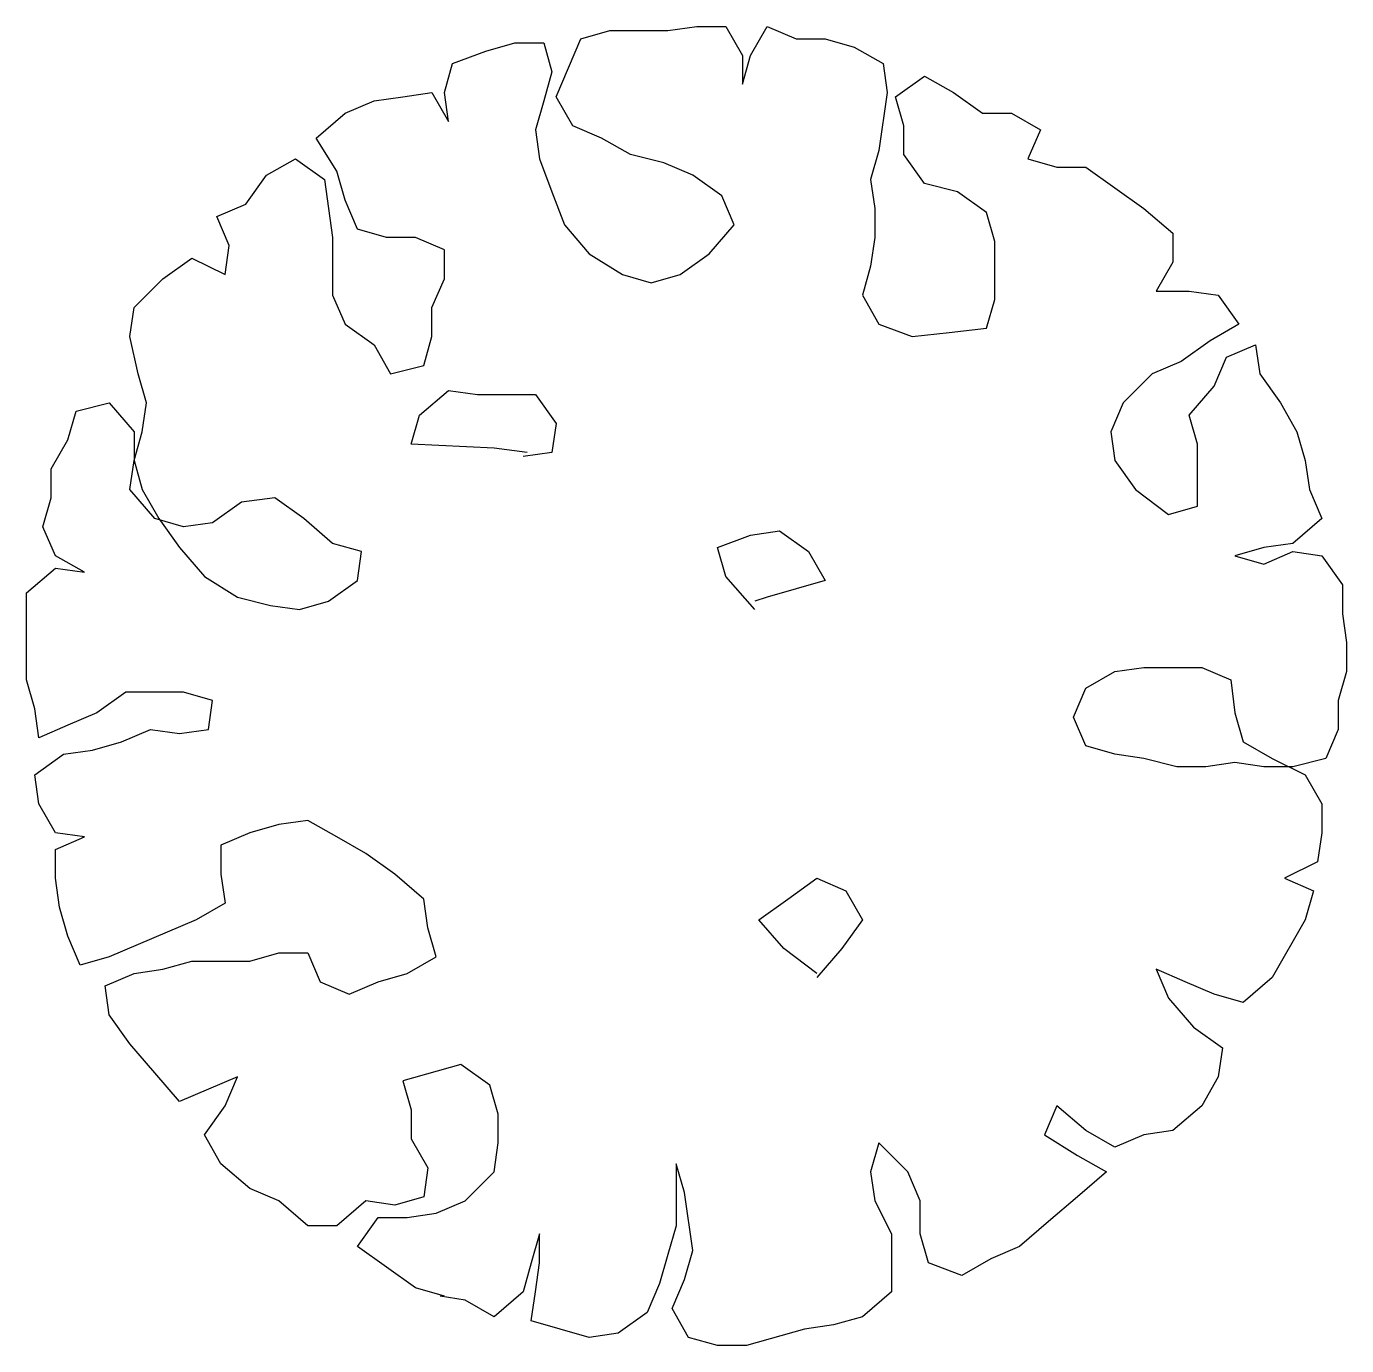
# Model space of a CAD drawing. Header units: millimetres. Extents: x 577 to 2337, y 236 to 943.
# Drawn here: x 821.262 to 822.804, y 690.319 to 691.859 of the extents above; entities that cross this region are included whole.
import ezdxf

# ---------------------------------------------------------------- set-up
doc = ezdxf.new("R2010")
doc.units = ezdxf.units.MM
doc.header["$LTSCALE"] = 0.01
doc.layers.add('06-Furn', color=4, linetype='Continuous')

# ---------------------------------------------------------------- blocks, each defined once
blk = doc.blocks.new('fg')
at = {"layer": '06-Furn', "color": 94}
for p, q in [((976.281, 637.5342), (976.6644, 637.6437)), ((976.6644, 637.6437), (976.8561, 637.6437)), ((976.8561, 637.6437), (977.0478, 637.589)), ((977.0478, 637.589), (977.1573, 637.3974)), ((977.3216, 637.4248), (977.5133, 637.5616)), ((977.5133, 637.5616), (977.705, 637.589)), ((977.705, 637.589), (978.0884, 637.4795)), ((975.8976, 637.4521), (976.0893, 637.5069)), ((976.0893, 637.5069), (976.281, 637.5342)), ((978.0884, 637.4795), (978.061, 637.2879)), ((975.7059, 637.2879), (975.8976, 637.4521)), ((977.1573, 637.3974), (977.0752, 637.2058)), ((977.2395, 637.2332), (977.3216, 637.4248)), ((978.1432, 637.2879), (978.3349, 637.4521)), ((978.3349, 637.4521), (978.5266, 637.3427)), ((975.7059, 636.9048), (975.7059, 637.2879)), ((978.061, 637.2879), (978.0337, 637.0964)), ((978.0884, 637.0964), (978.1432, 637.2879)), ((978.5266, 637.3427), (978.6909, 637.3153)), ((978.6635, 637.3153), (978.8552, 637.2606)), ((977.0752, 637.2058), (977.0204, 637.0143)), ((977.1847, 637.0416), (977.2395, 637.2332)), ((978.8552, 637.2606), (979.0469, 637.1237)), ((975.0487, 637.069), (975.2404, 637.1785)), ((975.2404, 637.1785), (975.4594, 637.0964)), ((979.0469, 637.1237), (979.2386, 636.9869)), ((974.857, 636.9869), (975.0487, 637.069)), ((975.4594, 637.0964), (975.5142, 636.9048)), ((977.1299, 636.8501), (977.1847, 637.0416)), ((978.0337, 637.0964), (978.0337, 636.9048)), ((978.0337, 636.9048), (978.0884, 637.0964)), ((974.6653, 636.8227), (974.857, 636.9869)), ((977.0204, 637.0143), (977.0752, 636.6311)), ((979.2386, 636.9869), (979.1017, 636.7953)), ((975.5142, 636.9048), (975.5142, 636.6859)), ((975.8154, 636.6859), (975.7059, 636.9048)), ((977.1299, 636.4396), (977.1299, 636.8501)), ((979.1838, 636.6859), (979.3755, 636.8501)), ((979.3755, 636.8501), (979.5672, 636.8501)), ((979.5672, 636.8501), (979.7589, 636.6859)), ((974.4736, 636.6585), (974.6653, 636.8227)), ((978.7183, 636.768), (978.5266, 636.6859)), ((978.91, 636.7953), (978.7183, 636.768)), ((979.1017, 636.7953), (978.91, 636.7953)), ((975.5142, 636.6859), (975.5964, 636.4943)), ((975.8428, 636.4943), (975.8154, 636.6859)), ((978.5266, 636.6859), (978.3349, 636.4943)), ((978.8005, 636.6585), (978.9921, 636.7132)), ((978.9921, 636.7132), (979.1838, 636.6859)), ((979.7589, 636.6859), (979.9506, 636.6038)), ((974.2819, 636.4943), (974.4736, 636.6585)), ((977.0752, 636.6311), (977.1299, 636.4396)), ((978.7731, 636.4669), (978.8005, 636.6585)), ((979.9506, 636.6038), (980.1423, 636.4396)), ((974.4736, 636.3848), (974.2819, 636.4943)), ((975.5964, 636.4943), (975.7881, 636.3027)), ((975.7881, 636.3027), (975.8428, 636.4943)), ((978.3349, 636.4943), (978.3075, 636.3027)), ((978.8826, 636.2754), (978.7731, 636.4669)), ((980.1423, 636.4396), (980.2519, 636.248)), ((974.0354, 636.248), (974.2271, 636.3301)), ((974.2271, 636.3301), (974.4188, 636.2206)), ((974.6926, 636.248), (974.4736, 636.3848)), ((973.8437, 636.2206), (974.0354, 636.248)), ((974.6105, 636.0564), (974.6926, 636.248)), ((978.3075, 636.3027), (978.3075, 636.1112)), ((978.8826, 636.0838), (978.8826, 636.2754)), ((980.2519, 636.248), (980.1149, 636.0564)), ((973.652, 636.0564), (973.8437, 636.2206)), ((974.4188, 636.2206), (974.6105, 636.0564)), ((978.3075, 636.1112), (978.3623, 635.9196)), ((978.9374, 635.8922), (978.8826, 636.0838)), ((973.5425, 635.8649), (973.652, 636.0564)), ((980.1149, 636.0564), (980.0328, 635.8649)), ((980.0328, 635.8649), (980.4162, 636.0291)), ((980.4162, 636.0291), (980.5805, 635.8375)), ((978.3623, 635.9196), (978.554, 635.7828)), ((978.554, 635.7828), (978.9374, 635.8922)), ((973.5151, 635.6733), (973.5425, 635.8649)), ((980.5805, 635.8375), (980.7448, 635.6459)), ((973.7068, 635.5365), (973.5151, 635.6733)), ((980.7448, 635.6459), (980.8817, 635.4544)), ((973.8711, 635.3449), (973.7068, 635.5365)), ((980.8817, 635.4544), (980.9091, 635.2628)), ((973.1865, 635.2081), (973.3782, 635.3723)), ((973.3782, 635.3723), (973.5698, 635.3175)), ((973.5698, 635.3175), (973.7615, 635.2354)), ((973.9532, 635.1533), (973.8711, 635.3449)), ((979.2934, 635.3175), (979.1017, 635.2354)), ((979.4851, 635.2354), (979.2934, 635.3175)), ((972.9674, 634.8249), (973.1865, 635.2081)), ((973.7615, 635.2354), (973.9532, 635.1533)), ((976.0345, 635.0165), (976.1988, 635.2081)), ((979.1017, 635.2354), (978.91, 635.1807)), ((979.5672, 635.0439), (979.4851, 635.2354)), ((980.9091, 635.2628), (980.7174, 635.1807)), ((976.1988, 635.1807), (976.4179, 635.0165)), ((978.91, 635.1807), (978.7183, 635.0712)), ((980.5257, 635.1533), (980.334, 635.0986)), ((980.7174, 635.1807), (980.5257, 635.1533)), ((980.8817, 635.0712), (981.0734, 635.126)), ((981.0734, 635.126), (981.1556, 634.9344)), ((975.8976, 634.8249), (976.0345, 635.0165)), ((976.4179, 635.0165), (976.5822, 634.8249)), ((978.7183, 635.0712), (978.7731, 634.8796)), ((979.7589, 635.0439), (979.5672, 635.0439)), ((979.9506, 635.0986), (979.7589, 635.0439)), ((980.334, 635.0986), (979.9506, 635.0986)), ((980.69, 634.9891), (980.8817, 635.0712)), ((980.4983, 634.907), (980.69, 634.9891)), ((981.1556, 634.9344), (981.2104, 634.7428)), ((978.7731, 634.8796), (978.8005, 634.6881)), ((980.3066, 634.8249), (980.4983, 634.907)), ((972.9126, 634.6333), (972.9674, 634.8249)), ((976.0071, 634.6333), (975.8976, 634.8249)), ((976.5822, 634.8249), (976.3905, 634.6881)), ((980.1149, 634.7154), (980.3066, 634.8249)), ((976.3905, 634.6881), (976.1988, 634.5512)), ((978.8005, 634.6881), (978.9921, 634.5239)), ((980.1423, 634.5239), (980.1149, 634.7154)), ((981.2104, 634.7428), (981.2377, 634.5512)), ((973.1043, 634.5512), (972.9126, 634.6333)), ((976.1988, 634.5512), (976.0071, 634.6333)), ((972.8852, 634.4418), (973.1043, 634.5512)), ((978.9921, 634.5239), (979.1838, 634.387)), ((980.1423, 634.3323), (980.1423, 634.5239)), ((981.2377, 634.5512), (981.2377, 634.3597)), ((972.8578, 634.2502), (972.8852, 634.4418)), ((979.1838, 634.387), (979.3755, 634.2776)), ((979.9506, 634.2502), (980.1423, 634.3323)), ((981.2377, 634.3597), (981.046, 634.2776)), ((972.8578, 634.0586), (972.8578, 634.2502)), ((979.3755, 634.2776), (979.5672, 634.1681)), ((979.7589, 634.1955), (979.9506, 634.2502)), ((981.046, 634.2776), (981.2377, 634.2502)), ((981.2377, 634.2502), (981.3473, 634.0586)), ((979.5672, 634.1681), (979.7589, 634.1955)), ((972.9674, 633.8671), (972.8578, 634.0586)), ((981.3473, 634.0586), (981.3747, 633.8671)), ((972.8304, 633.7576), (973.0495, 633.8123)), ((973.1865, 633.7576), (972.9674, 633.8671)), ((973.0495, 633.8123), (973.2412, 633.8123)), ((973.2412, 633.8123), (973.4329, 633.785)), ((973.4329, 633.785), (973.6246, 633.8123)), ((973.6246, 633.8123), (973.8163, 633.8123)), ((973.8163, 633.8123), (974.0354, 633.7576)), ((981.3747, 633.8671), (981.183, 633.7302)), ((972.7483, 633.566), (972.8304, 633.7576)), ((973.3782, 633.6481), (973.1865, 633.7576)), ((974.0354, 633.7576), (974.2271, 633.7302)), ((974.2271, 633.7302), (974.4188, 633.6755)), ((981.183, 633.7302), (980.9913, 633.7029)), ((973.4329, 633.4566), (973.3782, 633.6481)), ((974.4188, 633.6755), (974.501, 633.4839)), ((980.7996, 633.6481), (980.6079, 633.566)), ((980.9913, 633.7029), (980.7996, 633.6481)), ((981.1556, 633.5387), (981.3473, 633.6208)), ((981.3473, 633.6208), (981.3747, 633.4292)), ((972.7483, 633.3745), (972.7483, 633.566)), ((980.2245, 633.566), (980.1971, 633.3745)), ((980.4162, 633.5934), (980.2245, 633.566)), ((980.6079, 633.566), (980.4162, 633.5934)), ((980.9639, 633.4566), (981.1556, 633.5387)), ((973.4603, 633.2376), (973.4329, 633.4566)), ((974.501, 633.4839), (974.4188, 633.2924)), ((980.7722, 633.3197), (980.9639, 633.4566)), ((972.6935, 633.1829), (972.7483, 633.3745)), ((980.1971, 633.3745), (980.3888, 633.3197)), ((981.3747, 633.4292), (981.4294, 633.2376)), ((974.4188, 633.2924), (974.2271, 633.1829)), ((980.3888, 633.3197), (980.7722, 633.3197)), ((972.6935, 632.9913), (972.6935, 633.1829)), ((973.652, 633.1555), (973.4603, 633.2376)), ((974.2271, 633.1829), (974.0354, 633.1555)), ((981.4294, 633.2376), (981.4294, 632.6629)), ((974.0354, 633.1555), (973.652, 633.1555)), ((972.7209, 632.7998), (972.6935, 632.9913)), ((972.7209, 632.6082), (972.7209, 632.7998)), ((976.6096, 632.7724), (976.8013, 632.5535)), ((979.622, 632.7724), (979.4303, 632.7177)), ((979.8137, 632.745), (979.622, 632.7724)), ((980.0328, 632.6903), (979.8137, 632.745)), ((976.3358, 632.6356), (976.5275, 632.6903)), ((976.5275, 632.6903), (976.6096, 632.7177)), ((979.4303, 632.7177), (979.2386, 632.5808)), ((980.2519, 632.5535), (980.0328, 632.6903)), ((981.4294, 632.6629), (981.2377, 632.4987)), ((972.8578, 632.4166), (972.7209, 632.6082)), ((976.1441, 632.5808), (976.3358, 632.6356)), ((976.2536, 632.3893), (976.1441, 632.5808)), ((979.2386, 632.5808), (979.2112, 632.3893)), ((976.8013, 632.5535), (976.8561, 632.3619)), ((980.4162, 632.3619), (980.2519, 632.5535)), ((981.2377, 632.4987), (981.046, 632.5261)), ((981.046, 632.5261), (981.2377, 632.4166)), ((973.0495, 632.3893), (972.8578, 632.4166)), ((973.2412, 632.4714), (973.0495, 632.3893)), ((973.4329, 632.4166), (973.2412, 632.4714)), ((973.2412, 632.3619), (973.4329, 632.4166)), ((981.2377, 632.4166), (981.3199, 632.2251)), ((972.8578, 632.1703), (973.0495, 632.3345)), ((973.0495, 632.3345), (973.2412, 632.3619)), ((976.4453, 632.2524), (976.2536, 632.3893)), ((976.8561, 632.3619), (976.637, 632.2798)), ((979.2112, 632.3893), (979.4029, 632.3345)), ((979.4029, 632.3345), (979.5946, 632.1703)), ((980.5531, 632.1703), (980.4162, 632.3619)), ((976.637, 632.2798), (976.4453, 632.2524)), ((980.1971, 632.1977), (980.3888, 632.2251)), ((980.3888, 632.2251), (980.5805, 632.1703)), ((981.3199, 632.2251), (981.2651, 632.0335)), ((972.94, 631.9788), (972.8578, 632.1703)), ((973.8711, 632.143), (973.6794, 632.0882)), ((974.0902, 631.9788), (973.8711, 632.143)), ((979.5946, 632.1703), (979.7863, 632.0335)), ((980.0054, 632.0609), (980.1971, 632.1977)), ((980.6627, 631.9788), (980.5531, 632.1703)), ((980.5805, 632.1703), (980.7448, 631.9788)), ((973.6794, 632.0882), (973.6794, 631.6777)), ((979.7863, 632.0335), (980.0054, 632.0609)), ((972.9674, 631.7872), (972.94, 631.9788)), ((974.2271, 631.7872), (974.0902, 631.9788)), ((980.7174, 631.7872), (980.6627, 631.9788)), ((980.7448, 631.9788), (980.7174, 631.7872)), ((981.2651, 632.0335), (981.2651, 631.8419)), ((973.0221, 631.5956), (972.9674, 631.7872)), ((974.2545, 631.5956), (974.2271, 631.7872)), ((980.7174, 631.7872), (980.6627, 631.5956)), ((980.7174, 631.5956), (980.7174, 631.7872)), ((981.2651, 631.8419), (981.1556, 631.6504)), ((977.9241, 631.5409), (977.9515, 631.7325)), ((977.9515, 631.7325), (978.1432, 631.7598)), ((978.1158, 631.7325), (978.3349, 631.7051)), ((978.3349, 631.7051), (978.8826, 631.6777)), ((973.6794, 631.6777), (973.7342, 631.4862)), ((978.8826, 631.6777), (978.8278, 631.4862)), ((981.1556, 631.6504), (981.1008, 631.4588)), ((973.1317, 631.4041), (973.0221, 631.5956)), ((974.1723, 631.4041), (974.2545, 631.5956)), ((978.061, 631.3493), (977.9241, 631.5409)), ((980.6627, 631.5956), (980.6353, 631.4041)), ((980.8817, 631.4041), (980.7174, 631.5956)), ((973.7342, 631.4862), (973.5698, 631.2946)), ((978.8278, 631.4862), (978.6361, 631.322)), ((981.1008, 631.4588), (980.8817, 631.4041)), ((973.2686, 631.2125), (973.1317, 631.4041)), ((973.9806, 631.2125), (974.1723, 631.4041)), ((978.4444, 631.3493), (978.061, 631.3493)), ((978.6361, 631.322), (978.4444, 631.3493)), ((980.6353, 631.4041), (980.69, 631.2125)), ((973.5698, 631.2946), (973.4877, 631.103)), ((973.296, 631.0209), (973.2686, 631.2125)), ((973.7889, 631.1304), (973.9806, 631.2125)), ((979.0195, 631.2125), (978.8005, 631.1578)), ((979.1291, 631.0209), (979.0195, 631.2125)), ((980.69, 631.2125), (980.7448, 630.9662)), ((973.4877, 631.103), (973.296, 631.0209)), ((973.5972, 630.9936), (973.7889, 631.1304)), ((978.8005, 631.1578), (978.7457, 630.9662)), ((979.3208, 630.8841), (979.1291, 631.0209)), ((973.4055, 630.8841), (973.5972, 630.9936)), ((975.076, 630.9115), (975.0213, 630.7199)), ((975.3225, 630.9388), (975.076, 630.9115)), ((975.569, 630.9662), (975.3225, 630.9388)), ((975.7881, 630.8841), (975.569, 630.9662)), ((978.7457, 630.9662), (978.7457, 630.7746)), ((980.7448, 630.9662), (980.7174, 630.7746)), ((973.5425, 630.6925), (973.4055, 630.8841)), ((975.8976, 630.6925), (975.7881, 630.8841)), ((979.4029, 630.6925), (979.3208, 630.8841)), ((978.7457, 630.7746), (978.6635, 630.583)), ((980.7174, 630.7746), (980.5257, 630.583)), ((973.7342, 630.6651), (973.5425, 630.6925)), ((973.9532, 630.6651), (973.7342, 630.6651)), ((973.8437, 630.4736), (973.9532, 630.6651)), ((975.0213, 630.7199), (975.0213, 630.3367)), ((975.8428, 630.5009), (975.8976, 630.6925)), ((979.4029, 630.3094), (979.4029, 630.6925)), ((977.2943, 630.6104), (977.1026, 630.5557)), ((977.486, 630.5557), (977.2943, 630.6104)), ((978.6635, 630.583), (978.6635, 630.3915)), ((980.5257, 630.583), (980.334, 630.4462)), ((973.8437, 630.282), (973.8437, 630.4736)), ((975.8154, 630.3094), (975.8428, 630.5009)), ((977.1026, 630.5557), (976.9109, 630.4188)), ((977.705, 630.4188), (977.486, 630.5557)), ((980.1149, 630.5557), (980.0876, 630.3641)), ((980.334, 630.4462), (980.1149, 630.5557)), ((976.9109, 630.4188), (976.7465, 630.2273)), ((977.8693, 630.2273), (977.705, 630.4188)), ((978.6635, 630.3915), (978.8552, 630.3094)), ((975.0213, 630.3367), (975.076, 630.1452)), ((975.8154, 630.1178), (975.8154, 630.3094)), ((978.8552, 630.3094), (979.0469, 630.3094)), ((979.0469, 630.3094), (979.2386, 630.2546)), ((979.4303, 630.1178), (979.4029, 630.3094)), ((980.0876, 630.3641), (980.1697, 630.1725)), ((974.0354, 630.1178), (973.8437, 630.282)), ((976.7465, 630.2273), (976.8287, 630.0357)), ((977.9515, 630.0083), (977.8693, 630.2273)), ((979.2386, 630.2546), (979.3208, 630.0631)), ((975.076, 630.1452), (975.2677, 630.0083)), ((980.1697, 630.1725), (979.978, 630.0904)), ((974.2271, 629.981), (974.0354, 630.1178)), ((975.8428, 629.9262), (975.8154, 630.1178)), ((976.8287, 630.0357), (977.0204, 629.8989)), ((979.3208, 630.0631), (979.3755, 629.8715)), ((979.4577, 629.9262), (979.4303, 630.1178)), ((979.978, 630.0904), (979.8411, 629.8989)), ((974.4188, 629.8441), (974.2271, 629.981)), ((975.2677, 630.0083), (975.4868, 629.9536)), ((975.4868, 629.9536), (975.6238, 629.762)), ((978.0337, 629.7894), (977.9515, 630.0083)), ((975.7881, 629.7347), (975.8428, 629.9262)), ((977.0204, 629.8989), (977.2121, 629.8168)), ((979.3755, 629.8715), (979.5125, 629.6526)), ((979.6494, 629.7894), (979.4577, 629.9262)), ((979.8411, 629.8989), (979.6494, 629.7894)), ((974.6105, 629.8441), (974.4188, 629.8441)), ((974.8022, 629.7894), (974.6105, 629.8441)), ((974.72, 629.5978), (974.8022, 629.7894)), ((977.2121, 629.8168), (977.4312, 629.762)), ((978.061, 629.5978), (978.0337, 629.7894)), ((975.6238, 629.762), (975.6238, 629.5705)), ((975.7333, 629.3515), (975.7881, 629.7347)), ((977.4312, 629.762), (977.6229, 629.6526)), ((977.6229, 629.6526), (977.8146, 629.5705)), ((979.5125, 629.6526), (979.3208, 629.4884)), ((974.9117, 629.4884), (974.72, 629.5978)), ((975.6238, 629.5705), (975.6785, 629.3789)), ((977.8146, 629.5705), (977.9241, 629.3789)), ((978.0063, 629.4063), (978.061, 629.5978)), ((978.7457, 629.3515), (978.6361, 629.5431)), ((978.6361, 629.5431), (978.6635, 629.3515)), ((975.1034, 629.4884), (974.9117, 629.4884)), ((975.2951, 629.3515), (975.1034, 629.4884)), ((979.3208, 629.4884), (979.1291, 629.4063)), ((975.4868, 629.2421), (975.2951, 629.3515)), ((975.6785, 629.3789), (975.4868, 629.2421)), ((975.7607, 629.16), (975.7333, 629.3515)), ((977.9241, 629.3789), (977.842, 629.1873)), ((977.9515, 629.2147), (978.0063, 629.4063)), ((978.6635, 629.3515), (978.6088, 629.16)), ((978.9374, 629.3789), (978.7457, 629.3515)), ((979.1291, 629.4063), (978.9374, 629.3789)), ((976.6918, 629.2968), (976.637, 629.1052)), ((976.6918, 629.1052), (976.6918, 629.2968)), ((977.842, 629.1873), (977.7598, 628.9958)), ((978.0063, 629.0231), (977.9515, 629.2147)), ((975.9524, 629.0505), (975.7607, 629.16)), ((976.637, 629.1052), (976.5275, 628.9137)), ((976.8013, 628.9137), (976.6918, 629.1052)), ((978.3897, 629.0779), (978.198, 629.0231)), ((978.6088, 629.16), (978.3897, 629.0779)), ((976.1441, 628.9958), (975.9524, 629.0505)), ((976.3358, 628.9958), (976.1441, 628.9958)), ((976.5275, 628.9137), (976.3358, 628.9958)), ((977.7598, 628.9958), (977.5681, 628.941)), ((978.198, 629.0231), (978.0063, 629.0231)), ((976.993, 628.9137), (976.8013, 628.9137)), ((977.1847, 628.941), (976.993, 628.9137)), ((977.5681, 628.941), (977.1847, 628.941))]:
    blk.add_line(p, q, dxfattribs=at)

msp = doc.modelspace()

# ---------------------------------------------------------------- block references
at = {"layer": '06-Furn', "color": 4, "xscale": 0.1764873522195222, "yscale": 0.1764873522195222, "zscale": 0.1764873522195222, "rotation": 180.000000000006}
msp.add_blockref('fg', (994.4718, 802.8547), dxfattribs=at)

doc.saveas('drawing.dxf')
